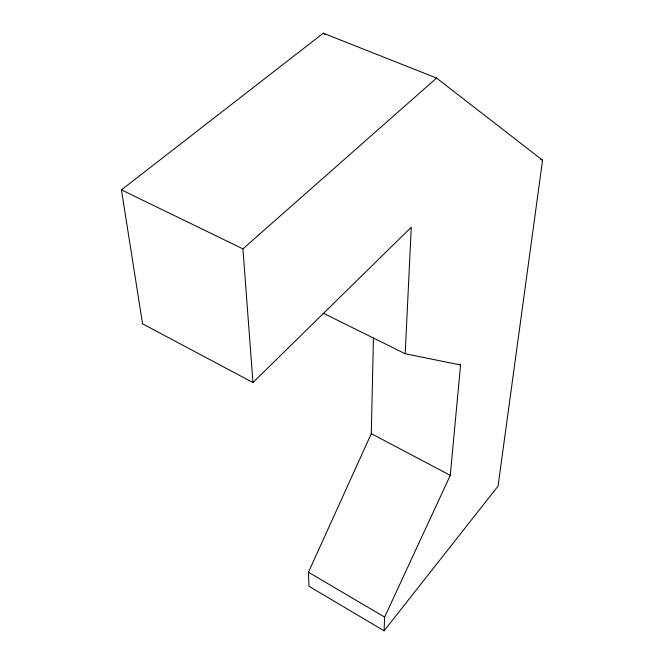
<?xml version="1.0" encoding="UTF-8"?>
<svg xmlns="http://www.w3.org/2000/svg" width="664" height="664" viewBox="0 0 664 664"><rect width="100%" height="100%" fill="white"/><g stroke="black" fill="none" stroke-linecap="round" stroke-linejoin="round"><path stroke-width="1" d="M384.082 630.8L384.639 617.072L450.283 475.341L460.559 365.017L405.189 353.721L411.273 227.237L252.967 382.555L142.561 323.824L121.437 189.871L323.285 33.2L436.563 78.07L542.563 160.223L498.05 486.139L384.082 630.8L308.951 586.229L308.461 572.244L371.292 433.65L373.442 338.009M252.967 382.555L242.924 248.859L436.563 78.07M540.645 159.435L542.563 160.223M121.437 189.871L242.924 248.859M458.708 364.113L460.559 365.017M323.227 313.192L405.189 353.721M371.292 433.65L450.283 475.341M308.461 572.244L384.639 617.072M323.285 33.2L324.978 34.395"/></g></svg>
